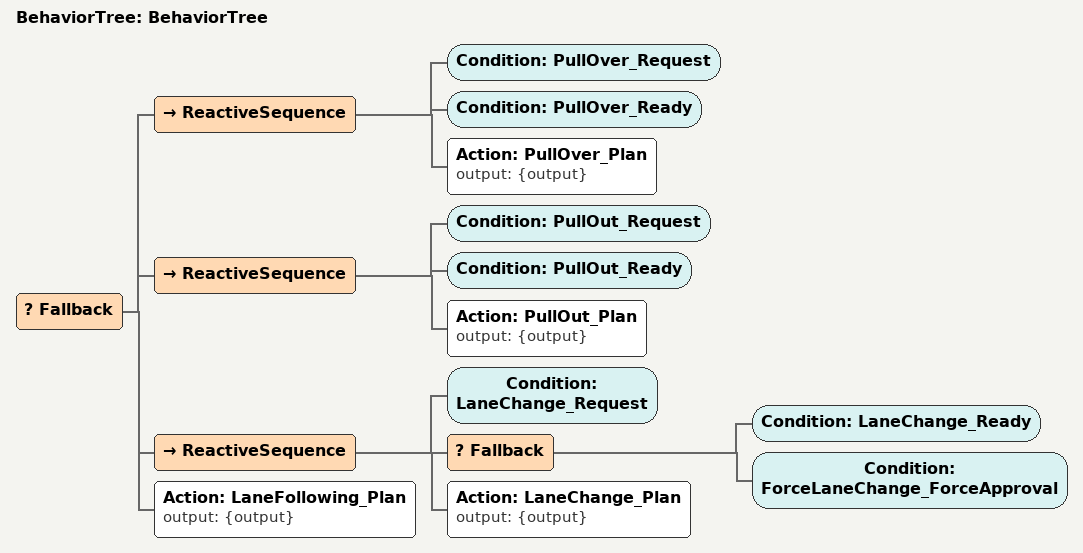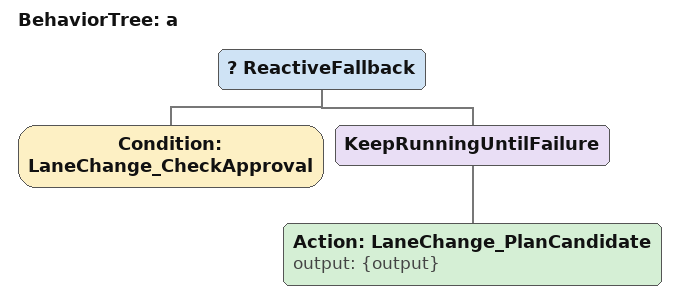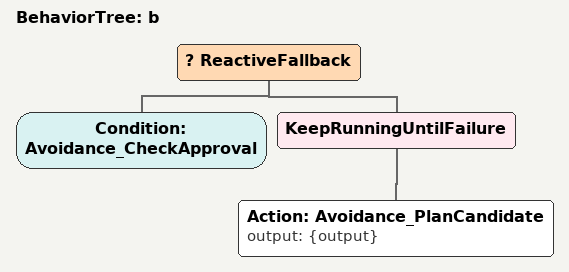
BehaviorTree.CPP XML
<?xml version="1.0"?>
<root main_tree_to_execute="BehaviorTree">
    <BehaviorTree ID="BehaviorTree">
        <Fallback>
            <ReactiveSequence>
                <Condition ID="PullOver_Request"/>
                <Condition ID="PullOver_Ready"/>
                <Action ID="PullOver_Plan" output="{output}"/>
            </ReactiveSequence>
            <ReactiveSequence>
                <Condition ID="PullOut_Request"/>
                <Condition ID="PullOut_Ready"/>
                <Action ID="PullOut_Plan" output="{output}"/>
            </ReactiveSequence>
            <ReactiveSequence>
                <Condition ID="LaneChange_Request"/>
                <Fallback>
                    <Condition ID="LaneChange_Ready"/>
                    <Condition ID="ForceLaneChange_ForceApproval"/>
                </Fallback>
                <Action ID="LaneChange_Plan" output="{output}"/>
            </ReactiveSequence>
            <Action ID="LaneFollowing_Plan" output="{output}"/>
        </Fallback>
    </BehaviorTree>
    <BehaviorTree ID="a">
        <ReactiveFallback>
            <Condition ID="LaneChange_CheckApproval"/>
            <KeepRunningUntilFailure>
                <Action ID="LaneChange_PlanCandidate" output="{output}"/>
            </KeepRunningUntilFailure>
        </ReactiveFallback>
    </BehaviorTree>
    <BehaviorTree ID="b">
        <ReactiveFallback>
            <Condition ID="Avoidance_CheckApproval"/>
            <KeepRunningUntilFailure>
                <Action ID="Avoidance_PlanCandidate" output="{output}"/>
            </KeepRunningUntilFailure>
        </ReactiveFallback>
    </BehaviorTree>
</root>
